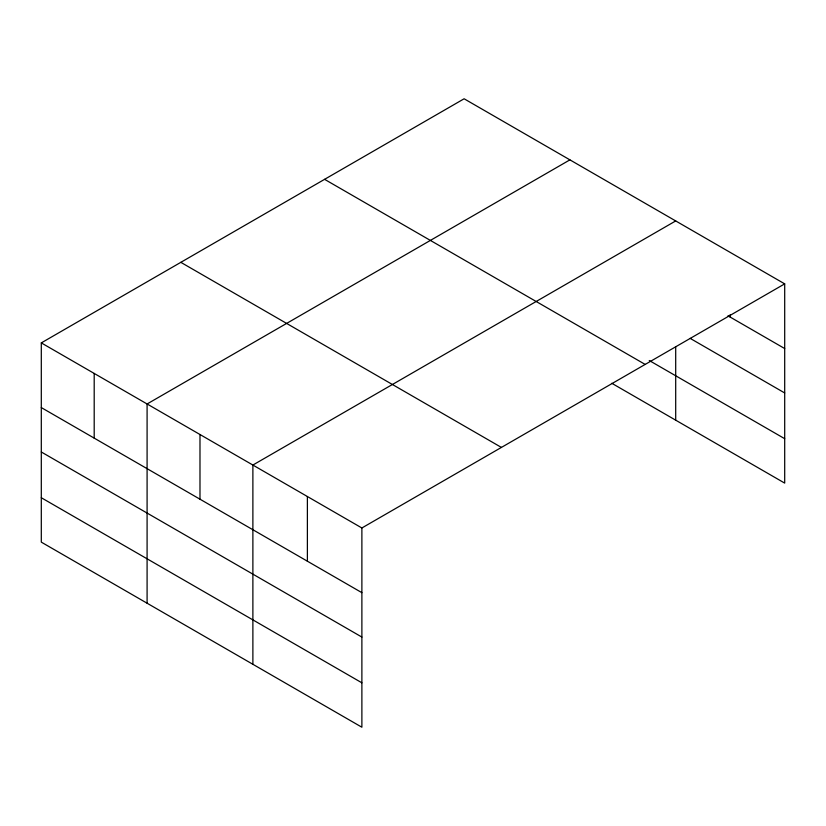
<?xml version="1.0" encoding="UTF-8"?>
<svg xmlns="http://www.w3.org/2000/svg" width="826" height="826" viewBox="0 0 826 826"><rect width="100%" height="100%" fill="white"/><g stroke="black" fill="none" stroke-linecap="round" stroke-linejoin="round"><path stroke-width="1.24" d="M784.7 283.865L464.119 98.779L41.3 342.893L41.3 542.135L361.881 727.221L361.881 527.979L784.7 283.865L784.7 483.107L611.787 383.274M569.909 159.862L147.09 403.976L147.09 603.207M675.699 220.934L252.88 465.048L252.88 664.29M727.974 315.811L784.7 348.551M690.164 338.371L784.7 392.959M649.257 360.508L784.7 438.699M324.587 179.335L645.168 364.421M180.832 262.338L501.413 447.424M41.3 342.893L361.881 527.979M41.3 407.579L361.881 592.665M41.3 451.987L361.881 637.073M41.3 497.727L361.881 682.813M730.205 314.551L730.205 317.091M675.699 346.548L675.699 420.176M307.386 496.519L307.386 561.205M199.985 434.517L199.985 499.203M94.195 373.435L94.195 438.121"/></g></svg>
